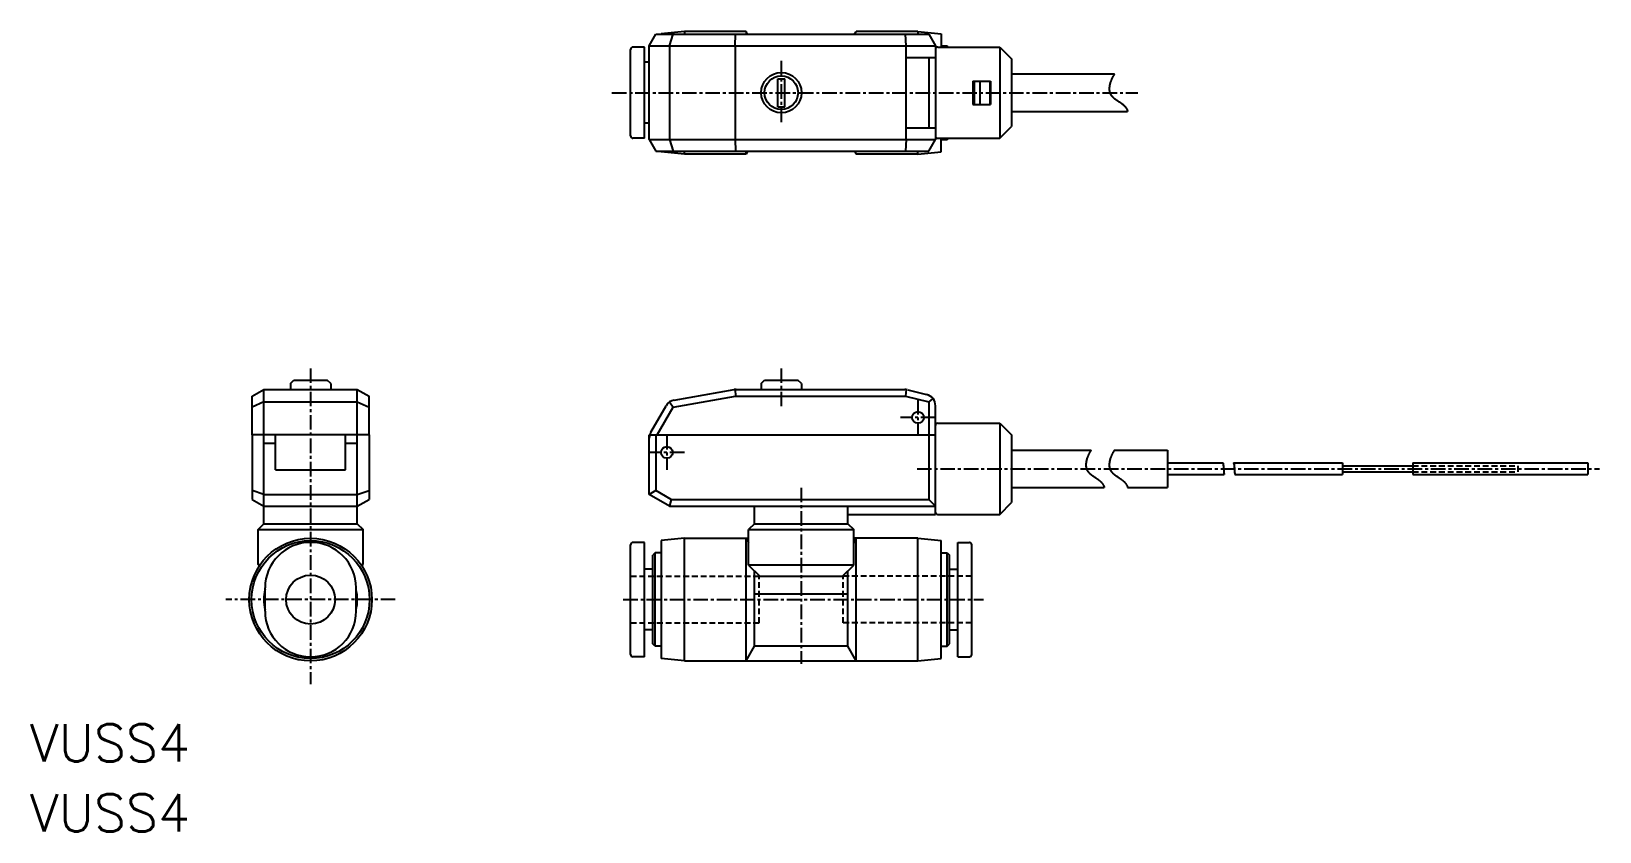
# Model space of a CAD drawing. Extents: x -15 to 119, y -11 to 58.
import ezdxf

# ---------------------------------------------------------------- set-up
doc = ezdxf.new("R2010")
doc.units = 0
doc.linetypes.add('CENTER', pattern=[2, 1.25, -0.25, 0.25, -0.25])
doc.linetypes.add('DASHED', pattern=[0.75, 0.5, -0.25])
doc.layers.get('0').update_dxf_attribs({"linetype": 'CONTINUOUS'})
doc.layers.add('CENTER', color=1, linetype='CENTER')
doc.styles.get("Standard").update_dxf_attribs({"font": 'txt.shx'})

msp = doc.modelspace()

# ---------------------------------------------------------------- linework, layer by layer
at = {"color": 7, "linetype": 'CONTINUOUS'}
for p, q in [((41.13, 57.98), (39.13, 57.78)), ((39.13, 57.78), (39.13, 57.73)), ((46.41, 57.98), (41.13, 57.98)), ((41.13, 57.98), (41.13, 57.73)), ((46.55, 57.73), (46.41, 57.98)), ((46.41, 57.98), (46.41, 57.73)), ((55.7, 57.73), (55.85, 57.98)), ((61.13, 57.98), (55.85, 57.98)), ((61.13, 57.98), (63.13, 57.78)), ((61.13, 57.98), (61.13, 57.73)), ((63.13, 57.78), (63.13, 56.63)), ((36.53, 49.03), (36.53, 56.43)), ((37.73, 56.63), (36.73, 56.63)), ((37.73, 48.83), (37.73, 56.63)), ((38.13, 56.73), (38.7, 57.73)), ((38.13, 56.73), (62.63, 56.73)), ((38.13, 48.73), (38.13, 56.73)), ((38.7, 57.73), (62.05, 57.73)), ((39.86, 56.73), (40.17, 57.73)), ((39.86, 56.73), (39.86, 48.73)), ((45.47, 56.73), (45.52, 57.73)), ((45.47, 56.73), (45.47, 48.73)), ((60.13, 56.73), (60.07, 57.73)), ((60.13, 48.73), (60.13, 56.73)), ((62.05, 57.73), (62.63, 56.73)), ((62.63, 56.73), (62.63, 48.73)), ((62.83, 56.63), (68.13, 56.63)), ((63.13, 56.73), (63.63, 56.73)), ((63.63, 56.73), (63.73, 56.63)), ((63.63, 56.63), (63.63, 56.73)), ((68.13, 56.63), (69.13, 55.63)), ((68.13, 56.63), (68.13, 48.83)), ((38.13, 55.33), (37.73, 55.33)), ((60.13, 55.73), (62.63, 55.73)), ((62.05, 55.73), (62.05, 49.73)), ((69.13, 55.63), (69.13, 49.83)), ((49.13, 53.93), (49.73, 53.93)), ((49.13, 51.53), (49.13, 53.93)), ((49.73, 51.53), (49.73, 53.93)), ((65.83, 53.73), (67.33, 53.73)), ((65.83, 53.73), (65.83, 51.73)), ((65.93, 53.73), (65.93, 51.73)), ((66.43, 53.73), (66.43, 51.73)), ((67.29, 53.73), (67.29, 51.73)), ((67.33, 53.73), (67.33, 51.73)), ((69.13, 54.33), (77.96, 54.33)), ((49.13, 51.53), (49.73, 51.53)), ((65.83, 51.73), (67.33, 51.73)), ((69.13, 51.13), (79.08, 51.13)), ((38.13, 50.13), (37.73, 50.13)), ((60.13, 49.73), (62.63, 49.73)), ((68.13, 48.83), (69.13, 49.83)), ((37.73, 48.83), (36.73, 48.83)), ((38.13, 48.73), (38.7, 47.73)), ((38.13, 48.73), (62.63, 48.73)), ((39.86, 48.73), (40.17, 47.73)), ((45.47, 48.73), (45.52, 47.73)), ((60.13, 48.73), (60.07, 47.73)), ((62.05, 47.73), (62.63, 48.73)), ((62.83, 48.83), (68.13, 48.83)), ((63.13, 47.68), (63.13, 48.83)), ((63.13, 48.73), (63.63, 48.73)), ((63.63, 48.73), (63.63, 48.83)), ((63.63, 48.73), (63.73, 48.83)), ((38.7, 47.73), (62.05, 47.73)), ((39.13, 47.68), (39.13, 47.73)), ((41.13, 47.48), (39.13, 47.68)), ((41.13, 47.48), (41.13, 47.73)), ((46.41, 47.48), (41.13, 47.48)), ((46.55, 47.73), (46.41, 47.48)), ((46.41, 47.48), (46.41, 47.73)), ((55.7, 47.73), (55.85, 47.48)), ((61.13, 47.48), (55.85, 47.48)), ((61.13, 47.48), (61.13, 47.73)), ((61.13, 47.48), (63.13, 47.68)), ((4.13, 26.75), (5.13, 27.33)), ((5.13, 27.33), (13.13, 27.33)), ((5.13, 17.33), (5.13, 27.33)), ((7.4, 27.83), (7.7, 28.13)), ((7.4, 27.83), (7.4, 27.33)), ((7.7, 28.13), (10.55, 28.13)), ((10.85, 27.83), (10.55, 28.13)), ((10.85, 27.83), (10.85, 27.33)), ((13.13, 27.33), (14.13, 26.75)), ((13.13, 17.33), (13.13, 27.33)), ((40.26, 26.41), (45.39, 27.31)), ((45.47, 27.33), (45.52, 26.75)), ((45.56, 27.33), (60, 27.33)), ((47.7, 27.83), (48, 28.13)), ((47.7, 27.83), (47.7, 27.33)), ((48, 28.13), (50.85, 28.13)), ((51.15, 27.83), (50.85, 28.13)), ((51.15, 27.83), (51.15, 27.33)), ((60.13, 27.32), (60.07, 26.75)), ((60.25, 27.3), (61.87, 26.89)), ((4.13, 23.43), (4.13, 26.75)), ((5.13, 26.25), (4.13, 25.81)), ((5.13, 26.25), (13.13, 26.25)), ((13.13, 26.25), (14.13, 25.81)), ((14.13, 23.43), (14.13, 26.75)), ((38.26, 23.66), (39.57, 25.93)), ((38.79, 23.43), (40.17, 25.81)), ((39.86, 26.25), (40.17, 25.81)), ((40.17, 25.81), (45.52, 26.75)), ((45.52, 26.75), (60.07, 26.75)), ((60.07, 26.75), (62.05, 26.26)), ((62.41, 26.54), (62.05, 26.26)), ((62.05, 26.26), (62.05, 23.43)), ((62.63, 16.63), (62.63, 25.92)), ((62.83, 24.43), (68.13, 24.43)), ((68.13, 24.43), (69.13, 23.43)), ((68.13, 24.43), (68.13, 16.63)), ((4.13, 23.43), (4.13, 17.91)), ((14.13, 23.43), (4.13, 23.43)), ((6.13, 20.43), (6.13, 23.43)), ((12.13, 20.43), (12.13, 23.43)), ((14.13, 23.43), (14.13, 17.91)), ((38.13, 23.43), (62.63, 23.43)), ((38.13, 18.33), (38.13, 23.43)), ((38.7, 23.43), (38.7, 18.66)), ((62.05, 23.43), (62.05, 17.91)), ((69.13, 23.43), (69.13, 17.63)), ((5.13, 22.73), (6.13, 22.73)), ((12.13, 22.73), (13.13, 22.73)), ((69.13, 22.13), (75.96, 22.13)), ((77.96, 22.13), (82.49, 22.13)), ((82.49, 22.13), (82.49, 18.93)), ((6.13, 20.43), (12.13, 20.43)), ((82.49, 21.03), (87.24, 21.03)), ((88.16, 21.03), (97.49, 21.03)), ((97.49, 21.03), (97.49, 20.03)), ((97.49, 20.78), (103.49, 20.78)), ((97.49, 20.27), (103.49, 20.27)), ((103.49, 21.03), (118.49, 21.03)), ((103.49, 21.03), (103.49, 20.03)), ((118.49, 21.03), (118.49, 20.03)), ((69.13, 18.93), (77.08, 18.93)), ((79.08, 18.93), (82.49, 18.93)), ((82.49, 20.03), (87.34, 20.03)), ((88.26, 20.03), (97.49, 20.03)), ((103.49, 20.03), (118.49, 20.03)), ((5.13, 18.33), (4.13, 18.66)), ((4.13, 17.91), (5.13, 17.33)), ((5.13, 18.33), (13.13, 18.33)), ((13.13, 18.33), (14.13, 18.66)), ((13.13, 17.33), (14.13, 17.91)), ((38.7, 18.66), (38.13, 18.33)), ((39.86, 17.33), (38.13, 18.33)), ((40.01, 17.91), (38.7, 18.66)), ((40.01, 17.91), (39.87, 17.36)), ((40.01, 17.91), (62.05, 17.91)), ((62.05, 17.91), (62.63, 17.33)), ((68.13, 16.63), (69.13, 17.63)), ((5.13, 15.83), (5.13, 17.33)), ((5.13, 17.33), (13.13, 17.33)), ((13.13, 15.83), (13.13, 17.33)), ((39.86, 17.33), (62.63, 17.33)), ((47.13, 15.83), (47.13, 17.33)), ((55.13, 15.83), (55.13, 17.33)), ((55.13, 16.63), (62.63, 16.63)), ((62.83, 16.63), (68.13, 16.63)), ((4.63, 15.33), (5.13, 15.83)), ((4.63, 15.33), (13.63, 15.33)), ((4.63, 12.33), (4.63, 15.33)), ((5.13, 15.83), (13.13, 15.83)), ((13.13, 15.83), (13.63, 15.33)), ((13.63, 12.33), (13.63, 15.33)), ((47.13, 15.83), (46.63, 15.33)), ((46.63, 15.33), (55.63, 15.33)), ((46.63, 12.28), (46.63, 15.33)), ((47.13, 15.83), (55.13, 15.83)), ((55.13, 15.83), (55.63, 15.33)), ((55.63, 12.28), (55.63, 15.33)), ((36.53, 4.63), (36.53, 14.03)), ((37.73, 14.23), (36.73, 14.23)), ((37.73, 4.43), (37.73, 14.23)), ((41.13, 14.58), (39.13, 14.38)), ((39.13, 14.38), (39.13, 4.28)), ((41.13, 4.08), (41.13, 14.58)), ((41.13, 14.58), (46.63, 14.58)), ((46.41, 4.08), (46.41, 14.58)), ((46.41, 14.58), (46.63, 14.2)), ((55.85, 14.58), (55.63, 14.2)), ((61.13, 14.58), (55.63, 14.58)), ((55.85, 4.08), (55.85, 14.58)), ((61.13, 4.08), (61.13, 14.58)), ((61.13, 14.58), (63.13, 14.38)), ((63.13, 4.28), (63.13, 14.38)), ((64.53, 14.23), (65.53, 14.23)), ((64.53, 4.43), (64.53, 14.23)), ((65.73, 4.63), (65.73, 14.03)), ((4.63, 12.33), (4.82, 12.33)), ((4.74, 12.22), (4.63, 12.33)), ((13.44, 12.33), (13.63, 12.33)), ((13.51, 12.22), (13.63, 12.33)), ((38.63, 13.33), (38.43, 13.13)), ((38.43, 5.53), (38.43, 13.13)), ((38.63, 5.33), (38.63, 13.33)), ((39.13, 13.33), (38.63, 13.33)), ((46.63, 12.28), (47.58, 11.33)), ((55.63, 12.28), (46.63, 12.28)), ((54.68, 11.33), (55.63, 12.28)), ((63.13, 13.33), (63.63, 13.33)), ((63.63, 13.33), (63.83, 13.13)), ((63.63, 5.33), (63.63, 13.33)), ((63.83, 5.53), (63.83, 13.13)), ((38.43, 11.93), (37.73, 11.93)), ((47.13, 5.33), (47.13, 11.78)), ((47.58, 11.33), (54.68, 11.33)), ((55.13, 5.33), (55.13, 11.78)), ((63.83, 11.93), (64.53, 11.93)), ((5.23, 8.33), (5.23, 10.33)), ((13.03, 8.33), (13.03, 10.33)), ((47.13, 9.83), (55.13, 9.83)), ((38.43, 6.73), (37.73, 6.73)), ((63.83, 6.73), (64.53, 6.73)), ((38.63, 5.33), (38.43, 5.53)), ((63.63, 5.33), (63.83, 5.53)), ((37.73, 4.43), (36.73, 4.43)), ((39.13, 5.33), (38.63, 5.33)), ((41.13, 4.08), (39.13, 4.28)), ((41.13, 4.08), (61.13, 4.08)), ((46.41, 4.08), (47.13, 5.33)), ((55.13, 5.33), (47.13, 5.33)), ((55.85, 4.08), (55.13, 5.33)), ((61.13, 4.08), (63.13, 4.28)), ((63.13, 5.33), (63.63, 5.33)), ((64.53, 4.43), (65.53, 4.43))]:
    msp.add_line(p, q, dxfattribs=at)
at = {"color": 3, "linetype": 'DASHED'}
for p, q in [((103.49, 20.78), (112.49, 20.78)), ((103.49, 20.27), (112.49, 20.27)), ((112.49, 20.78), (112.49, 20.27)), ((36.53, 11.33), (47.53, 11.33)), ((47.53, 7.33), (47.53, 11.33)), ((54.73, 7.33), (54.73, 11.33)), ((65.73, 11.33), (54.73, 11.33)), ((36.53, 7.33), (47.53, 7.33)), ((65.73, 7.33), (54.73, 7.33))]:
    msp.add_line(p, q, dxfattribs=at)
at = {"color": 7, "linetype": 'CONTINUOUS'}
for points in [[(77.96, 54.33, 0), (77.94, 54.31, 0), (77.93, 54.3, 0), (77.92, 54.28, 0), (77.91, 54.26, 0), (77.9, 54.24, 0), (77.89, 54.23, 0), (77.88, 54.21, 0), (77.87, 54.19, 0), (77.86, 54.17, 0), (77.84, 54.15, 0), (77.83, 54.13, 0), (77.82, 54.12, 0), (77.81, 54.1, 0), (77.8, 54.08, 0), (77.79, 54.06, 0), (77.78, 54.04, 0), (77.77, 54.02, 0), (77.76, 54, 0), (77.75, 53.98, 0), (77.74, 53.96, 0), (77.73, 53.94, 0), (77.72, 53.92, 0), (77.71, 53.9, 0), (77.71, 53.88, 0), (77.7, 53.86, 0), (77.69, 53.84, 0), (77.68, 53.82, 0), (77.67, 53.8, 0), (77.66, 53.78, 0), (77.65, 53.75, 0), (77.65, 53.73, 0), (77.64, 53.71, 0), (77.63, 53.69, 0), (77.62, 53.67, 0), (77.62, 53.65, 0), (77.61, 53.63, 0), (77.6, 53.61, 0), (77.6, 53.59, 0), (77.59, 53.56, 0), (77.58, 53.54, 0), (77.58, 53.52, 0), (77.57, 53.5, 0), (77.57, 53.48, 0), (77.56, 53.46, 0), (77.56, 53.44, 0), (77.55, 53.41, 0), (77.55, 53.39, 0), (77.54, 53.37, 0), (77.54, 53.35, 0), (77.53, 53.33, 0), (77.53, 53.31, 0), (77.53, 53.29, 0), (77.52, 53.27, 0), (77.52, 53.24, 0), (77.52, 53.22, 0), (77.52, 53.2, 0), (77.51, 53.18, 0), (77.51, 53.16, 0), (77.51, 53.14, 0), (77.51, 53.12, 0), (77.51, 53.1, 0), (77.51, 53.08, 0), (77.51, 53.06, 0), (77.51, 53.04, 0), (77.51, 53.02, 0), (77.51, 53, 0), (77.51, 52.98, 0), (77.51, 52.96, 0), (77.51, 52.94, 0), (77.52, 52.92, 0), (77.52, 52.9, 0), (77.52, 52.88, 0), (77.52, 52.86, 0), (77.53, 52.84, 0), (77.53, 52.82, 0), (77.54, 52.8, 0), (77.54, 52.79, 0), (77.55, 52.77, 0), (77.55, 52.75, 0), (77.56, 52.73, 0), (77.56, 52.71, 0), (77.57, 52.7, 0), (77.58, 52.68, 0), (77.58, 52.66, 0), (77.59, 52.64, 0), (77.6, 52.63, 0), (77.61, 52.61, 0), (77.62, 52.59, 0), (77.63, 52.58, 0), (77.64, 52.56, 0), (77.65, 52.55, 0), (77.66, 52.53, 0), (77.67, 52.52, 0), (77.68, 52.5, 0), (77.69, 52.49, 0), (77.7, 52.47, 0), (77.71, 52.46, 0), (77.73, 52.44, 0), (77.74, 52.43, 0), (77.75, 52.41, 0), (77.76, 52.4, 0), (77.78, 52.39, 0), (77.79, 52.37, 0), (77.81, 52.36, 0), (77.82, 52.34, 0), (77.83, 52.33, 0), (77.85, 52.32, 0), (77.86, 52.3, 0), (77.88, 52.29, 0), (77.89, 52.28, 0), (77.91, 52.27, 0), (77.93, 52.25, 0), (77.94, 52.24, 0), (77.96, 52.23, 0), (77.97, 52.21, 0), (77.99, 52.2, 0), (78.01, 52.19, 0), (78.02, 52.18, 0), (78.04, 52.16, 0), (78.06, 52.15, 0), (78.08, 52.14, 0), (78.09, 52.13, 0), (78.11, 52.12, 0), (78.13, 52.1, 0), (78.15, 52.09, 0), (78.16, 52.08, 0), (78.18, 52.07, 0), (78.2, 52.06, 0), (78.22, 52.04, 0), (78.23, 52.03, 0), (78.25, 52.02, 0), (78.27, 52.01, 0), (78.29, 52, 0), (78.31, 51.98, 0), (78.32, 51.97, 0), (78.34, 51.96, 0), (78.36, 51.95, 0), (78.38, 51.94, 0), (78.4, 51.92, 0), (78.41, 51.91, 0), (78.43, 51.9, 0), (78.45, 51.89, 0), (78.47, 51.88, 0), (78.49, 51.86, 0), (78.5, 51.85, 0), (78.52, 51.84, 0), (78.54, 51.83, 0), (78.56, 51.81, 0), (78.57, 51.8, 0), (78.59, 51.79, 0), (78.61, 51.77, 0), (78.62, 51.76, 0), (78.64, 51.75, 0), (78.66, 51.74, 0), (78.67, 51.72, 0), (78.69, 51.71, 0), (78.7, 51.7, 0), (78.72, 51.68, 0), (78.74, 51.67, 0), (78.75, 51.65, 0), (78.77, 51.64, 0), (78.78, 51.63, 0), (78.8, 51.61, 0), (78.81, 51.6, 0), (78.82, 51.58, 0), (78.84, 51.57, 0), (78.85, 51.55, 0), (78.87, 51.54, 0), (78.88, 51.52, 0), (78.89, 51.51, 0), (78.9, 51.49, 0), (78.92, 51.47, 0), (78.93, 51.46, 0), (78.94, 51.44, 0), (78.95, 51.42, 0), (78.96, 51.41, 0), (78.97, 51.39, 0), (78.98, 51.37, 0), (78.99, 51.36, 0), (79, 51.34, 0), (79.01, 51.32, 0), (79.02, 51.3, 0), (79.03, 51.28, 0), (79.04, 51.26, 0), (79.05, 51.25, 0), (79.05, 51.23, 0), (79.06, 51.21, 0), (79.07, 51.19, 0), (79.07, 51.17, 0), (79.08, 51.15, 0), (79.08, 51.13, 0)], [(75.96, 22.13, 0), (75.94, 22.11, 0), (75.93, 22.1, 0), (75.92, 22.08, 0), (75.91, 22.06, 0), (75.9, 22.04, 0), (75.89, 22.03, 0), (75.88, 22.01, 0), (75.87, 21.99, 0), (75.86, 21.97, 0), (75.84, 21.95, 0), (75.83, 21.93, 0), (75.82, 21.92, 0), (75.81, 21.9, 0), (75.8, 21.88, 0), (75.79, 21.86, 0), (75.78, 21.84, 0), (75.77, 21.82, 0), (75.76, 21.8, 0), (75.75, 21.78, 0), (75.74, 21.76, 0), (75.73, 21.74, 0), (75.72, 21.72, 0), (75.71, 21.7, 0), (75.71, 21.68, 0), (75.7, 21.66, 0), (75.69, 21.64, 0), (75.68, 21.62, 0), (75.67, 21.6, 0), (75.66, 21.58, 0), (75.65, 21.55, 0), (75.65, 21.53, 0), (75.64, 21.51, 0), (75.63, 21.49, 0), (75.62, 21.47, 0), (75.62, 21.45, 0), (75.61, 21.43, 0), (75.6, 21.41, 0), (75.6, 21.39, 0), (75.59, 21.36, 0), (75.58, 21.34, 0), (75.58, 21.32, 0), (75.57, 21.3, 0), (75.57, 21.28, 0), (75.56, 21.26, 0), (75.56, 21.24, 0), (75.55, 21.21, 0), (75.55, 21.19, 0), (75.54, 21.17, 0), (75.54, 21.15, 0), (75.53, 21.13, 0), (75.53, 21.11, 0), (75.53, 21.09, 0), (75.52, 21.07, 0), (75.52, 21.04, 0), (75.52, 21.02, 0), (75.52, 21, 0), (75.51, 20.98, 0), (75.51, 20.96, 0), (75.51, 20.94, 0), (75.51, 20.92, 0), (75.51, 20.9, 0), (75.51, 20.88, 0), (75.51, 20.86, 0), (75.51, 20.84, 0), (75.51, 20.82, 0), (75.51, 20.8, 0), (75.51, 20.78, 0), (75.51, 20.76, 0), (75.51, 20.74, 0), (75.52, 20.72, 0), (75.52, 20.7, 0), (75.52, 20.68, 0), (75.52, 20.66, 0), (75.53, 20.64, 0), (75.53, 20.62, 0), (75.54, 20.6, 0), (75.54, 20.59, 0), (75.55, 20.57, 0), (75.55, 20.55, 0), (75.56, 20.53, 0), (75.56, 20.51, 0), (75.57, 20.5, 0), (75.58, 20.48, 0), (75.58, 20.46, 0), (75.59, 20.44, 0), (75.6, 20.43, 0), (75.61, 20.41, 0), (75.62, 20.39, 0), (75.63, 20.38, 0), (75.64, 20.36, 0), (75.65, 20.35, 0), (75.66, 20.33, 0), (75.67, 20.32, 0), (75.68, 20.3, 0), (75.69, 20.29, 0), (75.7, 20.27, 0), (75.71, 20.26, 0), (75.73, 20.24, 0), (75.74, 20.23, 0), (75.75, 20.21, 0), (75.76, 20.2, 0), (75.78, 20.19, 0), (75.79, 20.17, 0), (75.81, 20.16, 0), (75.82, 20.14, 0), (75.83, 20.13, 0), (75.85, 20.12, 0), (75.86, 20.1, 0), (75.88, 20.09, 0), (75.89, 20.08, 0), (75.91, 20.07, 0), (75.93, 20.05, 0), (75.94, 20.04, 0), (75.96, 20.03, 0), (75.97, 20.01, 0), (75.99, 20, 0), (76.01, 19.99, 0), (76.02, 19.98, 0), (76.04, 19.96, 0), (76.06, 19.95, 0), (76.08, 19.94, 0), (76.09, 19.93, 0), (76.11, 19.92, 0), (76.13, 19.9, 0), (76.15, 19.89, 0), (76.16, 19.88, 0), (76.18, 19.87, 0), (76.2, 19.86, 0), (76.22, 19.84, 0), (76.23, 19.83, 0), (76.25, 19.82, 0), (76.27, 19.81, 0), (76.29, 19.8, 0), (76.31, 19.78, 0), (76.32, 19.77, 0), (76.34, 19.76, 0), (76.36, 19.75, 0), (76.38, 19.74, 0), (76.4, 19.72, 0), (76.41, 19.71, 0), (76.43, 19.7, 0), (76.45, 19.69, 0), (76.47, 19.68, 0), (76.49, 19.66, 0), (76.5, 19.65, 0), (76.52, 19.64, 0), (76.54, 19.63, 0), (76.56, 19.61, 0), (76.57, 19.6, 0), (76.59, 19.59, 0), (76.61, 19.57, 0), (76.62, 19.56, 0), (76.64, 19.55, 0), (76.66, 19.54, 0), (76.67, 19.52, 0), (76.69, 19.51, 0), (76.7, 19.5, 0), (76.72, 19.48, 0), (76.74, 19.47, 0), (76.75, 19.45, 0), (76.77, 19.44, 0), (76.78, 19.43, 0), (76.8, 19.41, 0), (76.81, 19.4, 0), (76.82, 19.38, 0), (76.84, 19.37, 0), (76.85, 19.35, 0), (76.87, 19.34, 0), (76.88, 19.32, 0), (76.89, 19.31, 0), (76.9, 19.29, 0), (76.92, 19.27, 0), (76.93, 19.26, 0), (76.94, 19.24, 0), (76.95, 19.22, 0), (76.96, 19.21, 0), (76.97, 19.19, 0), (76.98, 19.17, 0), (76.99, 19.16, 0), (77, 19.14, 0), (77.01, 19.12, 0), (77.02, 19.1, 0), (77.03, 19.08, 0), (77.04, 19.06, 0), (77.05, 19.05, 0), (77.05, 19.03, 0), (77.06, 19.01, 0), (77.07, 18.99, 0), (77.07, 18.97, 0), (77.08, 18.95, 0), (77.08, 18.93, 0)], [(77.96, 22.13, 0), (77.94, 22.11, 0), (77.93, 22.1, 0), (77.92, 22.08, 0), (77.91, 22.06, 0), (77.9, 22.04, 0), (77.89, 22.03, 0), (77.88, 22.01, 0), (77.87, 21.99, 0), (77.86, 21.97, 0), (77.84, 21.95, 0), (77.83, 21.93, 0), (77.82, 21.92, 0), (77.81, 21.9, 0), (77.8, 21.88, 0), (77.79, 21.86, 0), (77.78, 21.84, 0), (77.77, 21.82, 0), (77.76, 21.8, 0), (77.75, 21.78, 0), (77.74, 21.76, 0), (77.73, 21.74, 0), (77.72, 21.72, 0), (77.71, 21.7, 0), (77.71, 21.68, 0), (77.7, 21.66, 0), (77.69, 21.64, 0), (77.68, 21.62, 0), (77.67, 21.6, 0), (77.66, 21.58, 0), (77.65, 21.55, 0), (77.65, 21.53, 0), (77.64, 21.51, 0), (77.63, 21.49, 0), (77.62, 21.47, 0), (77.62, 21.45, 0), (77.61, 21.43, 0), (77.6, 21.41, 0), (77.6, 21.39, 0), (77.59, 21.36, 0), (77.58, 21.34, 0), (77.58, 21.32, 0), (77.57, 21.3, 0), (77.57, 21.28, 0), (77.56, 21.26, 0), (77.56, 21.24, 0), (77.55, 21.21, 0), (77.55, 21.19, 0), (77.54, 21.17, 0), (77.54, 21.15, 0), (77.53, 21.13, 0), (77.53, 21.11, 0), (77.53, 21.09, 0), (77.52, 21.07, 0), (77.52, 21.04, 0), (77.52, 21.02, 0), (77.52, 21, 0), (77.51, 20.98, 0), (77.51, 20.96, 0), (77.51, 20.94, 0), (77.51, 20.92, 0), (77.51, 20.9, 0), (77.51, 20.88, 0), (77.51, 20.86, 0), (77.51, 20.84, 0), (77.51, 20.82, 0), (77.51, 20.8, 0), (77.51, 20.78, 0), (77.51, 20.76, 0), (77.51, 20.74, 0), (77.52, 20.72, 0), (77.52, 20.7, 0), (77.52, 20.68, 0), (77.52, 20.66, 0), (77.53, 20.64, 0), (77.53, 20.62, 0), (77.54, 20.6, 0), (77.54, 20.59, 0), (77.55, 20.57, 0), (77.55, 20.55, 0), (77.56, 20.53, 0), (77.56, 20.51, 0), (77.57, 20.5, 0), (77.58, 20.48, 0), (77.58, 20.46, 0), (77.59, 20.44, 0), (77.6, 20.43, 0), (77.61, 20.41, 0), (77.62, 20.39, 0), (77.63, 20.38, 0), (77.64, 20.36, 0), (77.65, 20.35, 0), (77.66, 20.33, 0), (77.67, 20.32, 0), (77.68, 20.3, 0), (77.69, 20.29, 0), (77.7, 20.27, 0), (77.71, 20.26, 0), (77.73, 20.24, 0), (77.74, 20.23, 0), (77.75, 20.21, 0), (77.76, 20.2, 0), (77.78, 20.19, 0), (77.79, 20.17, 0), (77.81, 20.16, 0), (77.82, 20.14, 0), (77.83, 20.13, 0), (77.85, 20.12, 0), (77.86, 20.1, 0), (77.88, 20.09, 0), (77.89, 20.08, 0), (77.91, 20.07, 0), (77.93, 20.05, 0), (77.94, 20.04, 0), (77.96, 20.03, 0), (77.97, 20.01, 0), (77.99, 20, 0), (78.01, 19.99, 0), (78.02, 19.98, 0), (78.04, 19.96, 0), (78.06, 19.95, 0), (78.08, 19.94, 0), (78.09, 19.93, 0), (78.11, 19.92, 0), (78.13, 19.9, 0), (78.15, 19.89, 0), (78.16, 19.88, 0), (78.18, 19.87, 0), (78.2, 19.86, 0), (78.22, 19.84, 0), (78.23, 19.83, 0), (78.25, 19.82, 0), (78.27, 19.81, 0), (78.29, 19.8, 0), (78.31, 19.78, 0), (78.32, 19.77, 0), (78.34, 19.76, 0), (78.36, 19.75, 0), (78.38, 19.74, 0), (78.4, 19.72, 0), (78.41, 19.71, 0), (78.43, 19.7, 0), (78.45, 19.69, 0), (78.47, 19.68, 0), (78.49, 19.66, 0), (78.5, 19.65, 0), (78.52, 19.64, 0), (78.54, 19.63, 0), (78.56, 19.61, 0), (78.57, 19.6, 0), (78.59, 19.59, 0), (78.61, 19.57, 0), (78.62, 19.56, 0), (78.64, 19.55, 0), (78.66, 19.54, 0), (78.67, 19.52, 0), (78.69, 19.51, 0), (78.7, 19.5, 0), (78.72, 19.48, 0), (78.74, 19.47, 0), (78.75, 19.45, 0), (78.77, 19.44, 0), (78.78, 19.43, 0), (78.8, 19.41, 0), (78.81, 19.4, 0), (78.82, 19.38, 0), (78.84, 19.37, 0), (78.85, 19.35, 0), (78.87, 19.34, 0), (78.88, 19.32, 0), (78.89, 19.31, 0), (78.9, 19.29, 0), (78.92, 19.27, 0), (78.93, 19.26, 0), (78.94, 19.24, 0), (78.95, 19.22, 0), (78.96, 19.21, 0), (78.97, 19.19, 0), (78.98, 19.17, 0), (78.99, 19.16, 0), (79, 19.14, 0), (79.01, 19.12, 0), (79.02, 19.1, 0), (79.03, 19.08, 0), (79.04, 19.06, 0), (79.05, 19.05, 0), (79.05, 19.03, 0), (79.06, 19.01, 0), (79.07, 18.99, 0), (79.07, 18.97, 0), (79.08, 18.95, 0), (79.08, 18.93, 0)], [(87.24, 21.03, 0), (87.24, 21.02, 0), (87.24, 21.02, 0), (87.24, 21.01, 0), (87.25, 21.01, 0), (87.25, 21, 0), (87.25, 21, 0), (87.25, 20.99, 0), (87.25, 20.99, 0), (87.25, 20.98, 0), (87.25, 20.98, 0), (87.25, 20.97, 0), (87.25, 20.97, 0), (87.25, 20.96, 0), (87.25, 20.96, 0), (87.25, 20.95, 0), (87.25, 20.95, 0), (87.26, 20.94, 0), (87.26, 20.94, 0), (87.26, 20.93, 0), (87.26, 20.93, 0), (87.26, 20.92, 0), (87.26, 20.92, 0), (87.26, 20.91, 0), (87.26, 20.9, 0), (87.26, 20.9, 0), (87.26, 20.89, 0), (87.26, 20.89, 0), (87.26, 20.88, 0), (87.26, 20.88, 0), (87.27, 20.87, 0), (87.27, 20.87, 0), (87.27, 20.86, 0), (87.27, 20.86, 0), (87.27, 20.85, 0), (87.27, 20.85, 0), (87.27, 20.84, 0), (87.27, 20.84, 0), (87.27, 20.83, 0), (87.27, 20.83, 0), (87.27, 20.82, 0), (87.27, 20.82, 0), (87.27, 20.81, 0), (87.27, 20.81, 0), (87.28, 20.8, 0), (87.28, 20.8, 0), (87.28, 20.79, 0), (87.28, 20.78, 0), (87.28, 20.78, 0), (87.28, 20.77, 0), (87.28, 20.77, 0), (87.28, 20.76, 0), (87.28, 20.76, 0), (87.28, 20.75, 0), (87.28, 20.75, 0), (87.28, 20.74, 0), (87.28, 20.74, 0), (87.28, 20.73, 0), (87.28, 20.73, 0), (87.29, 20.72, 0), (87.29, 20.72, 0), (87.29, 20.71, 0), (87.29, 20.71, 0), (87.29, 20.7, 0), (87.29, 20.7, 0), (87.29, 20.69, 0), (87.29, 20.69, 0), (87.29, 20.68, 0), (87.29, 20.68, 0), (87.29, 20.67, 0), (87.29, 20.66, 0), (87.29, 20.66, 0), (87.29, 20.65, 0), (87.29, 20.65, 0), (87.29, 20.64, 0), (87.29, 20.64, 0), (87.3, 20.63, 0), (87.3, 20.63, 0), (87.3, 20.62, 0), (87.3, 20.62, 0), (87.3, 20.61, 0), (87.3, 20.61, 0), (87.3, 20.6, 0), (87.3, 20.6, 0), (87.3, 20.59, 0), (87.3, 20.59, 0), (87.3, 20.58, 0), (87.3, 20.58, 0), (87.3, 20.57, 0), (87.3, 20.57, 0), (87.3, 20.56, 0), (87.3, 20.55, 0), (87.3, 20.55, 0), (87.3, 20.54, 0), (87.31, 20.54, 0), (87.31, 20.53, 0), (87.31, 20.53, 0), (87.31, 20.52, 0), (87.31, 20.52, 0), (87.31, 20.51, 0), (87.31, 20.51, 0), (87.31, 20.5, 0), (87.31, 20.5, 0), (87.31, 20.49, 0), (87.31, 20.49, 0), (87.31, 20.48, 0), (87.31, 20.48, 0), (87.31, 20.47, 0), (87.31, 20.47, 0), (87.31, 20.46, 0), (87.31, 20.46, 0), (87.31, 20.45, 0), (87.31, 20.44, 0), (87.31, 20.44, 0), (87.31, 20.43, 0), (87.32, 20.43, 0), (87.32, 20.42, 0), (87.32, 20.42, 0), (87.32, 20.41, 0), (87.32, 20.41, 0), (87.32, 20.4, 0), (87.32, 20.4, 0), (87.32, 20.39, 0), (87.32, 20.39, 0), (87.32, 20.38, 0), (87.32, 20.38, 0), (87.32, 20.37, 0), (87.32, 20.37, 0), (87.32, 20.36, 0), (87.32, 20.36, 0), (87.32, 20.35, 0), (87.32, 20.34, 0), (87.32, 20.34, 0), (87.32, 20.33, 0), (87.32, 20.33, 0), (87.32, 20.32, 0), (87.32, 20.32, 0), (87.32, 20.31, 0), (87.32, 20.31, 0), (87.32, 20.3, 0), (87.33, 20.3, 0), (87.33, 20.29, 0), (87.33, 20.29, 0), (87.33, 20.28, 0), (87.33, 20.28, 0), (87.33, 20.27, 0), (87.33, 20.27, 0), (87.33, 20.26, 0), (87.33, 20.26, 0), (87.33, 20.25, 0), (87.33, 20.25, 0), (87.33, 20.24, 0), (87.33, 20.23, 0), (87.33, 20.23, 0), (87.33, 20.22, 0), (87.33, 20.22, 0), (87.33, 20.21, 0), (87.33, 20.21, 0), (87.33, 20.2, 0), (87.33, 20.2, 0), (87.33, 20.19, 0), (87.33, 20.19, 0), (87.33, 20.18, 0), (87.33, 20.18, 0), (87.33, 20.17, 0), (87.33, 20.17, 0), (87.33, 20.16, 0), (87.33, 20.16, 0), (87.33, 20.15, 0), (87.33, 20.15, 0), (87.33, 20.14, 0), (87.33, 20.13, 0), (87.33, 20.13, 0), (87.34, 20.12, 0), (87.34, 20.12, 0), (87.34, 20.11, 0), (87.34, 20.11, 0), (87.34, 20.1, 0), (87.34, 20.1, 0), (87.34, 20.09, 0), (87.34, 20.09, 0), (87.34, 20.08, 0), (87.34, 20.08, 0), (87.34, 20.07, 0), (87.34, 20.07, 0), (87.34, 20.06, 0), (87.34, 20.06, 0), (87.34, 20.05, 0), (87.34, 20.05, 0), (87.34, 20.04, 0), (87.34, 20.03, 0), (87.34, 20.03, 0)], [(88.16, 21.03, 0), (88.16, 21.02, 0), (88.17, 21.02, 0), (88.17, 21.01, 0), (88.17, 21.01, 0), (88.17, 21, 0), (88.17, 21, 0), (88.17, 20.99, 0), (88.17, 20.99, 0), (88.17, 20.98, 0), (88.17, 20.98, 0), (88.18, 20.97, 0), (88.18, 20.97, 0), (88.18, 20.96, 0), (88.18, 20.96, 0), (88.18, 20.95, 0), (88.18, 20.95, 0), (88.18, 20.94, 0), (88.18, 20.94, 0), (88.18, 20.93, 0), (88.18, 20.93, 0), (88.19, 20.92, 0), (88.19, 20.92, 0), (88.19, 20.91, 0), (88.19, 20.91, 0), (88.19, 20.9, 0), (88.19, 20.9, 0), (88.19, 20.89, 0), (88.19, 20.89, 0), (88.19, 20.88, 0), (88.19, 20.87, 0), (88.19, 20.87, 0), (88.19, 20.86, 0), (88.19, 20.86, 0), (88.2, 20.85, 0), (88.2, 20.85, 0), (88.2, 20.84, 0), (88.2, 20.84, 0), (88.2, 20.83, 0), (88.2, 20.83, 0), (88.2, 20.82, 0), (88.2, 20.82, 0), (88.2, 20.81, 0), (88.2, 20.81, 0), (88.2, 20.8, 0), (88.2, 20.8, 0), (88.2, 20.79, 0), (88.2, 20.79, 0), (88.2, 20.78, 0), (88.2, 20.78, 0), (88.2, 20.77, 0), (88.21, 20.77, 0), (88.21, 20.76, 0), (88.21, 20.75, 0), (88.21, 20.75, 0), (88.21, 20.74, 0), (88.21, 20.74, 0), (88.21, 20.73, 0), (88.21, 20.73, 0), (88.21, 20.72, 0), (88.21, 20.72, 0), (88.21, 20.71, 0), (88.21, 20.71, 0), (88.21, 20.7, 0), (88.21, 20.7, 0), (88.21, 20.69, 0), (88.21, 20.69, 0), (88.21, 20.68, 0), (88.21, 20.68, 0), (88.21, 20.67, 0), (88.21, 20.67, 0), (88.21, 20.66, 0), (88.21, 20.65, 0), (88.21, 20.65, 0), (88.21, 20.64, 0), (88.21, 20.64, 0), (88.22, 20.63, 0), (88.22, 20.63, 0), (88.22, 20.62, 0), (88.22, 20.62, 0), (88.22, 20.61, 0), (88.22, 20.61, 0), (88.22, 20.6, 0), (88.22, 20.6, 0), (88.22, 20.59, 0), (88.22, 20.59, 0), (88.22, 20.58, 0), (88.22, 20.58, 0), (88.22, 20.57, 0), (88.22, 20.57, 0), (88.22, 20.56, 0), (88.22, 20.55, 0), (88.22, 20.55, 0), (88.22, 20.54, 0), (88.22, 20.54, 0), (88.22, 20.53, 0), (88.22, 20.53, 0), (88.22, 20.52, 0), (88.22, 20.52, 0), (88.22, 20.51, 0), (88.22, 20.51, 0), (88.22, 20.5, 0), (88.22, 20.5, 0), (88.22, 20.49, 0), (88.22, 20.49, 0), (88.22, 20.48, 0), (88.22, 20.48, 0), (88.22, 20.47, 0), (88.22, 20.46, 0), (88.22, 20.46, 0), (88.22, 20.45, 0), (88.22, 20.45, 0), (88.22, 20.44, 0), (88.23, 20.44, 0), (88.23, 20.43, 0), (88.23, 20.43, 0), (88.23, 20.42, 0), (88.23, 20.42, 0), (88.23, 20.41, 0), (88.23, 20.41, 0), (88.23, 20.4, 0), (88.23, 20.4, 0), (88.23, 20.39, 0), (88.23, 20.39, 0), (88.23, 20.38, 0), (88.23, 20.38, 0), (88.23, 20.37, 0), (88.23, 20.36, 0), (88.23, 20.36, 0), (88.23, 20.35, 0), (88.23, 20.35, 0), (88.23, 20.34, 0), (88.23, 20.34, 0), (88.23, 20.33, 0), (88.23, 20.33, 0), (88.23, 20.32, 0), (88.23, 20.32, 0), (88.23, 20.31, 0), (88.23, 20.31, 0), (88.23, 20.3, 0), (88.23, 20.3, 0), (88.23, 20.29, 0), (88.24, 20.29, 0), (88.24, 20.28, 0), (88.24, 20.28, 0), (88.24, 20.27, 0), (88.24, 20.27, 0), (88.24, 20.26, 0), (88.24, 20.25, 0), (88.24, 20.25, 0), (88.24, 20.24, 0), (88.24, 20.24, 0), (88.24, 20.23, 0), (88.24, 20.23, 0), (88.24, 20.22, 0), (88.24, 20.22, 0), (88.24, 20.21, 0), (88.24, 20.21, 0), (88.24, 20.2, 0), (88.24, 20.2, 0), (88.24, 20.19, 0), (88.24, 20.19, 0), (88.24, 20.18, 0), (88.25, 20.18, 0), (88.25, 20.17, 0), (88.25, 20.17, 0), (88.25, 20.16, 0), (88.25, 20.16, 0), (88.25, 20.15, 0), (88.25, 20.14, 0), (88.25, 20.14, 0), (88.25, 20.13, 0), (88.25, 20.13, 0), (88.25, 20.12, 0), (88.25, 20.12, 0), (88.25, 20.11, 0), (88.25, 20.11, 0), (88.25, 20.1, 0), (88.25, 20.1, 0), (88.25, 20.09, 0), (88.26, 20.09, 0), (88.26, 20.08, 0), (88.26, 20.08, 0), (88.26, 20.07, 0), (88.26, 20.07, 0), (88.26, 20.06, 0), (88.26, 20.06, 0), (88.26, 20.05, 0), (88.26, 20.05, 0), (88.26, 20.04, 0), (88.26, 20.03, 0), (88.26, 20.03, 0)]]:
    msp.add_polyline3d(points, dxfattribs=at)
for centre, radius in [((49.43, 52.73), 1.73), ((49.43, 52.73), 1.43), ((61.13, 24.93), 0.5), ((39.63, 21.93), 0.5), ((9.13, 9.33), 5.25), ((9.13, 9.33), 5.05), ((9.13, 9.33), 2.1)]:
    msp.add_circle(centre, radius, dxfattribs=at)
for centre, radius, start, end in [((36.73, 56.43), 0.2, 90, 180), ((62.83, 56.43), 0.2, 90, 180), ((36.73, 49.03), 0.2, 180, 270), ((62.83, 49.03), 0.2, 180, 270), ((45.56, 26.33), 1, 90, 100), ((60, 26.33), 1, 75.9638, 90), ((61.63, 25.92), 1, 0, 75.9638), ((40.43, 25.43), 1, 100, 150), ((62.83, 24.23), 0.2, 90, 180), ((39.13, 23.16), 1, 150, 180), ((62.83, 16.83), 0.2, 180, 270), ((9.13, 10.33), 3.9, 0, 180), ((36.73, 14.03), 0.2, 90, 180), ((65.53, 14.03), 0.2, 0, 90), ((9.13, 9.33), 4, 167.1614, 192.8386), ((9.13, 9.33), 4, 347.1614, 12.8386), ((9.13, 8.33), 3.9, 180, 0), ((36.73, 4.63), 0.2, 180, 270), ((65.53, 4.63), 0.2, 270, 0)]:
    msp.add_arc(centre, radius, start, end, dxfattribs=at)
at = {"layer": 'CENTER', "color": 1, "linetype": 'CENTER'}
for p, q in [((49.43, 55.45), (49.43, 50)), ((34.93, 52.73), (79.95, 52.73)), ((9.13, 29.13), (9.13, 2.08)), ((49.43, 29.13), (49.43, 25.75)), ((61.13, 26.43), (61.13, 23.43)), ((62.63, 24.93), (59.63, 24.93)), ((39.63, 23.43), (39.63, 20.43)), ((41.13, 21.93), (38.13, 21.93)), ((61.05, 20.53), (119.49, 20.53)), ((51.13, 18.91), (51.13, 3.83)), ((16.38, 9.33), (1.88, 9.33)), ((35.9, 9.33), (66.73, 9.33))]:
    msp.add_line(p, q, dxfattribs=at)

# ---------------------------------------------------------------- texts
at = {"color": 7, "linetype": 'CONTINUOUS'}
for p in [(-14.91, -4.54), (-14.91, -10.53)]:
    msp.add_text('VUSS4', height=3.2, dxfattribs=at).set_placement(p)

doc.saveas('drawing.dxf')
